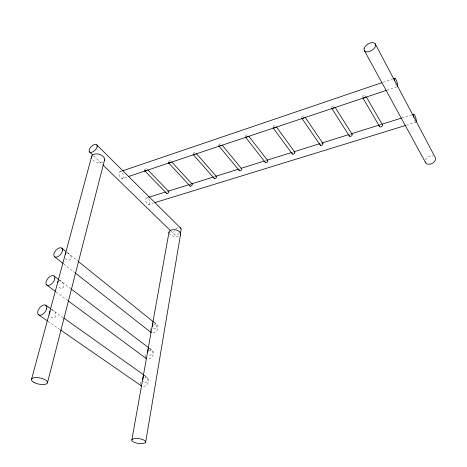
<?xml version="1.0" encoding="UTF-8"?>
<svg xmlns="http://www.w3.org/2000/svg" width="467" height="467" viewBox="0 0 467 467"><rect width="100%" height="100%" fill="white"/><g stroke="black" fill="none" stroke-linecap="round" stroke-linejoin="round"><path stroke-width="0.35" stroke-dasharray="2.33 1.75" d="M120.112 171.675L122.185 170.969M383.156 82.25L392.823 78.964M122.278 178.581A3.631 2.031 70.1 0 0 122.366 173.023A3.631 2.031 70.1 0 0 118.916 173.782A3.631 2.031 70.1 0 0 122.278 178.581L127.117 176.97M386.898 90.178L397.265 86.716M146.679 197.909L148.074 197.471M189.812 184.395L191.201 183.957M379.724 124.893L381.113 124.455M401.982 117.918L411.725 114.864M148.745 204.528A3.467 1.88 72 0 0 148.751 199.111A3.467 1.88 72 0 0 145.622 200.022A3.467 1.88 72 0 0 148.745 204.528L153.614 203.028M406.308 125.238L416.05 122.237M58.871 280.218C66.215 281.484 64.504 293.223 57.85 286.236M51.44 309.639C58.06 310.899 57.056 321.845 50.162 316.538L49.555 314.805M144.262 375.48C148.273 376.332 149.277 383.886 144.093 382.438L142.972 381.101M48.031 321.319L60.015 329.609M51.312 309.195L63.156 317.607M144.262 375.264L147.817 377.791M149.113 348.265C152.931 349.153 154.046 356.502 148.961 354.967L148.062 354.144M56.104 291.922L67.832 300.59M59.268 279.972L70.856 288.758M149.656 348.51L152.551 350.705M63.728 263.948L74.574 272.465M153.748 322.236C157.391 323.158 158.605 330.321 153.62 328.71L152.744 327.857M67.295 252.711C68.947 254.054 71.194 255.443 71.363 257.802C71.177 261.03 66.156 260.971 65.421 258.058M67.4 252.665L77.615 260.878M154.244 322.516L157.081 324.798M93.563 155.832L102.401 164.431M171.027 231.177L174.144 234.212M144.992 377.377A5.166 3.532 -55 0 1 148.81 380.605L148.588 381.825A5.166 3.532 -55 0 1 142.324 386.431M140.608 384.265A5.166 3.532 -55 0 1 140.555 383.138L140.783 381.93A5.166 3.532 -55 0 1 141.273 380.716M148.722 350.869A5.02 3.397 -53 0 1 153.544 353.361L153.328 354.523A5.02 3.397 -53 0 1 147.198 359.065M145.5 357.045A5.02 3.397 -53 0 1 145.447 355.977L145.663 354.821A5.02 3.397 -53 0 1 146.136 353.653M153.322 325.044A4.886 3.269 -51.2 0 1 158.068 327.303L157.864 328.418A4.886 3.269 -51.2 0 1 151.857 332.889M150.181 331.01A4.886 3.269 -51.2 0 1 150.123 329.988L150.333 328.885A4.886 3.269 -51.2 0 1 150.794 327.764M179.17 233.482A4.46 2.814 -45.2 0 1 175.452 234.942A4.46 2.814 -45.2 0 1 173.742 232.683L173.911 231.749A4.46 2.814 -45.2 0 1 174.325 230.774M175.738 228.988A4.46 2.814 -45.2 0 1 178.569 227.54M425.536 159.784A5.493 3.818 -27.7 0 1 433.347 155.978M415.788 122.161A4.168 0.911 74.3 0 1 415.461 121.817M415.099 121.222A4.168 0.911 74.3 0 1 414.725 120.428M218.661 145.36A1.541 0.916 -40.4 0 1 219.963 143.854A1.541 0.916 -40.4 0 1 221.276 144.204M239.927 168.844A1.489 0.934 -40.2 0 1 240.248 168.634M395.782 84.65A4.401 0.998 73.6 0 1 395.391 83.628M331.523 107.27A1.699 1.057 -33.9 0 1 333.024 105.904A1.699 1.057 -33.9 0 1 334.471 106.283M349.678 134.654A1.634 1.062 -33.2 0 1 350.729 133.982M193.14 153.631A1.512 0.887 -41.7 0 1 194.5 152.388A1.512 0.887 -41.7 0 1 195.574 152.814M214.569 176.958A1.459 0.899 -41.6 0 1 214.849 176.701M273.113 126.569A1.611 0.987 -37.4 0 1 274.567 125.53A1.611 0.987 -37.4 0 1 275.67 125.985M292.365 152.832A1.553 0.998 -36.9 0 1 292.897 152.254M245.333 136.148A1.576 0.952 -39 0 1 246.92 134.805A1.576 0.952 -39 0 1 247.965 135.553M265.635 160.969A1.518 0.963 -38.6 0 1 266.26 160.485M362.62 96.856A1.751 1.086 -32.1 0 1 364.564 95.356A1.751 1.086 -32.1 0 1 365.696 96.441M380.226 124.899A1.681 1.097 -31.2 0 1 380.99 124.502M301.653 117.275A1.652 1.022 -35.7 0 1 303.317 115.88A1.652 1.022 -35.7 0 1 304.519 116.616M168.628 161.588A1.483 0.858 -42.9 0 1 170.239 160.607A1.483 0.858 -42.9 0 1 170.694 161.693M190.367 184.535A1.43 0.87 -42.9 0 1 190.945 184.08M144.647 169.877A1.459 0.829 -44 0 1 146.101 168.64A1.459 0.829 -44 0 1 146.889 169.393M166.988 191.849A1.407 0.841 -44 0 1 167.56 191.406M178.412 236.185A5.873 3.362 9.9 0 1 169.486 233.874M102.577 162.16A6.719 4.168 16 0 1 92.343 159.364"/><path stroke-width="0.7" d="M147.665 352.702L148.103 349.258M152.359 326.421L152.785 323.071M142.82 379.327L143.614 375.386M49.601 313.795L49.753 312.697M145.681 442.15A7.011 2.417 8.3 0 0 135.769 438.478A7.011 2.417 8.3 0 0 134.823 442.57A7.011 2.417 8.3 0 0 145.681 442.15L180.566 234.171M131.828 440.019L169.013 232.087M47.587 382.38L104.643 159.545M49.829 312.149L50.179 310.818M57.803 282.564L58.136 281.303M65.38 254.462L65.555 253.82M31.622 379.006L91.783 156.019M65.701 253.26L66.104 252.478M122.874 170.735L381.778 82.717M393.512 78.73L394.895 78.258M128.495 176.503L386.209 90.411M148.769 197.255L165.464 192.025M168.248 191.149L189.117 184.611M191.896 183.741L213.466 176.981M215.55 176.328L238.509 169.136M241.287 168.266L264.246 161.074M267.031 160.199L291.373 152.575M294.157 151.699L319.895 143.638M321.985 142.984L348.417 134.7M351.202 133.831L379.029 125.109M381.808 124.24L401.287 118.133M412.419 114.648L413.809 114.211M155.009 202.596L405.607 125.454M148.483 348.108L148.792 348.09M38.44 314.688L47.43 320.905M60.617 330.023L141.524 385.97A5.166 3.532 -55 0 1 140.935 385.228M45.988 305.406L50.722 308.769M63.745 318.033L143.673 374.843M46.723 284.993L55.52 291.49M68.421 301.022L146.41 358.644A5.02 3.397 -53 0 1 145.832 357.956M54.055 276.015L58.69 279.529M71.439 289.196L148.494 347.629M54.592 256.78L63.156 263.499M75.146 272.909L151.08 332.51A4.886 3.269 -51.2 0 1 150.508 331.868M61.72 248.094L65.695 251.293M78.182 261.339L153.672 322.061M89.401 151.787L92.524 154.822M102.921 164.939L170.508 230.669M96.879 144.974L180.752 228.24M144.723 170.846L166.701 193.396M147.706 169.755L168.616 191.342M168.564 162.872L190.104 186.094M171.558 161.775L192.048 184.004M193.601 154.986L214.178 178.359M196.449 153.678L216.472 176.579M239.273 170.525L218.754 145.873A1.541 0.916 -40.4 0 0 220.78 145.424M222.111 145.097L241.626 168.71M245.362 136.977L265.297 162.405M248.73 136.171L267.702 160.549M273.434 128.314L292.289 153.976M276.406 126.919L294.753 152.084M301.746 118.122L320.309 145.231M305.161 117.275L322.831 143.293M331.646 108.122L349.421 136.142M335.096 107.27L352.007 134.163M362.987 98.105L379.531 126.458M366.408 97.06L382.502 124.911M364.458 50.757L425.694 162.831M375.188 43.746L435.081 157.157A5.493 3.818 -27.7 0 1 435.495 158.068L435.559 159.113A5.493 3.818 -27.7 0 1 430.621 164.005A5.493 3.818 -27.7 0 1 425.297 161.921M180.192 227.768A4.46 2.814 -45.2 0 1 181.178 229.764L181.009 230.704A4.46 2.814 -45.2 0 1 179.97 232.63M413.78 117.386A4.168 0.911 74.3 0 1 414.573 114.911A4.168 0.911 74.3 0 1 416.342 121.589M241.206 168.441A1.489 0.934 -40.2 0 1 241.556 169.731A1.489 0.934 -40.2 0 1 239.886 170.811A1.489 0.934 -40.2 0 1 239.25 169.714M394.592 80.4A4.401 0.998 73.6 0 1 396.162 79.875A4.401 0.998 73.6 0 1 397.487 86.558M351.47 133.906A1.634 1.062 -33.2 0 1 352.06 135.232A1.634 1.062 -33.2 0 1 350.197 136.417A1.634 1.062 -33.2 0 1 349.287 135.302M334.045 107.562A1.699 1.057 -33.9 0 1 331.879 108.286M216.081 176.31A1.459 0.899 -41.6 0 1 216.431 177.489A1.459 0.899 -41.6 0 1 214.954 178.633A1.459 0.899 -41.6 0 1 214.09 177.857M195.066 154.017A1.512 0.887 -41.7 0 1 193.122 154.443M293.953 151.81A1.553 0.998 -36.9 0 1 294.864 152.808A1.553 0.998 -36.9 0 1 293.323 154.215A1.553 0.998 -36.9 0 1 292.144 153.462M275.203 127.228A1.611 0.987 -37.4 0 1 273.008 127.73M266.943 160.274A1.518 0.963 -38.6 0 1 267.784 161.267A1.518 0.963 -38.6 0 1 266.278 162.65A1.518 0.963 -38.6 0 1 265.174 161.891M247.475 136.498A1.576 0.952 -39 0 1 245.549 137.14M382.345 124.671A1.681 1.097 -31.2 0 1 381.241 126.796A1.681 1.097 -31.2 0 1 379.519 125.845M365.538 96.786A1.751 1.086 -32.1 0 1 363.034 97.872M321.985 143.025A1.594 1.027 -35.1 0 1 322.942 144.134A1.594 1.027 -35.1 0 1 321.156 145.5A1.594 1.027 -35.1 0 1 320.204 144.396M304.04 117.591A1.652 1.022 -35.7 0 1 302.254 118.367M191.832 183.91A1.43 0.87 -42.9 0 1 191.657 185.697A1.43 0.87 -42.9 0 1 189.882 185.697M170.286 162.3A1.483 0.858 -42.9 0 1 168.418 162.709M168.155 191.219A1.407 0.841 -44 0 1 168.785 192.106A1.407 0.841 -44 0 1 167.554 193.426A1.407 0.841 -44 0 1 166.497 192.999M146.381 170.292A1.459 0.829 -44 0 1 144.583 170.677M169.054 232.975A5.873 3.362 9.9 0 1 175.434 229.805A5.873 3.362 9.9 0 1 180.198 234.983M91.719 158.22A6.719 4.168 16 0 1 98.257 154.046A6.719 4.168 16 0 1 104.363 160.595M364.085 48.778L364.079 49.852A6.415 3.736 -31.6 0 0 369.817 51.405A6.415 3.736 -31.6 0 0 375.591 45.725L375.585 44.645A6.415 3.736 -31.6 0 0 369.846 43.133A6.415 3.736 -31.6 0 0 364.085 48.778M97.159 146.504L96.885 147.49A5.073 2.615 -44.8 0 1 92.092 152.172A5.073 2.615 -44.8 0 1 89.144 150.257L89.425 149.271A5.073 2.615 -44.8 0 1 94.206 144.618A5.073 2.615 -44.8 0 1 97.159 146.504M62.467 250.668L62.129 251.865A5.622 3.111 -49.3 0 1 56.869 257.019A5.622 3.111 -49.3 0 1 53.88 254.188L54.225 252.997A5.622 3.111 -49.3 0 1 59.472 247.878A5.622 3.111 -49.3 0 1 62.467 250.668M54.791 278.77L54.435 280.031A5.797 3.257 -50.7 0 1 49.035 285.325A5.797 3.257 -50.7 0 1 46.029 282.22L46.385 280.965A5.797 3.257 -50.7 0 1 51.767 275.705A5.797 3.257 -50.7 0 1 54.791 278.77M46.706 308.354L46.332 309.679A5.983 3.409 -52.1 0 1 40.787 315.126A5.983 3.409 -52.1 0 1 37.757 311.717L38.136 310.397A5.983 3.409 -52.1 0 1 43.664 304.998A5.983 3.409 -52.1 0 1 46.706 308.354M33.968 382.432A8.219 3.146 11.6 0 0 47.371 383.173A8.219 3.146 11.6 0 0 37.202 377.599A8.219 3.146 11.6 0 0 33.968 382.432"/></g></svg>
